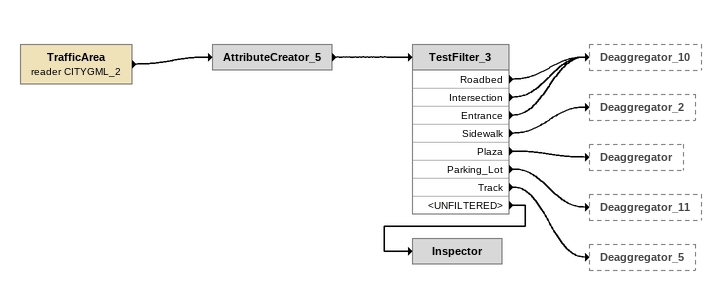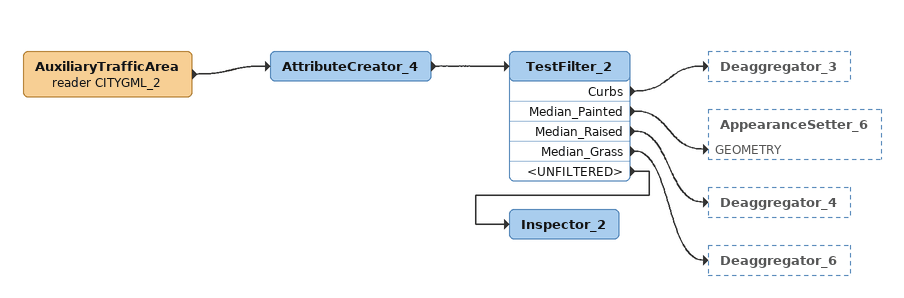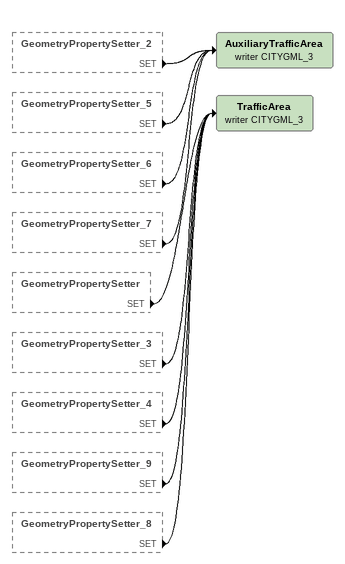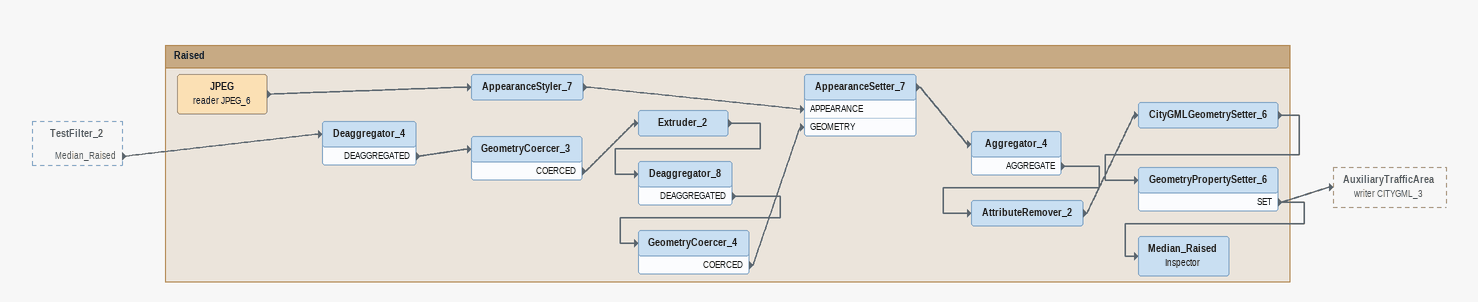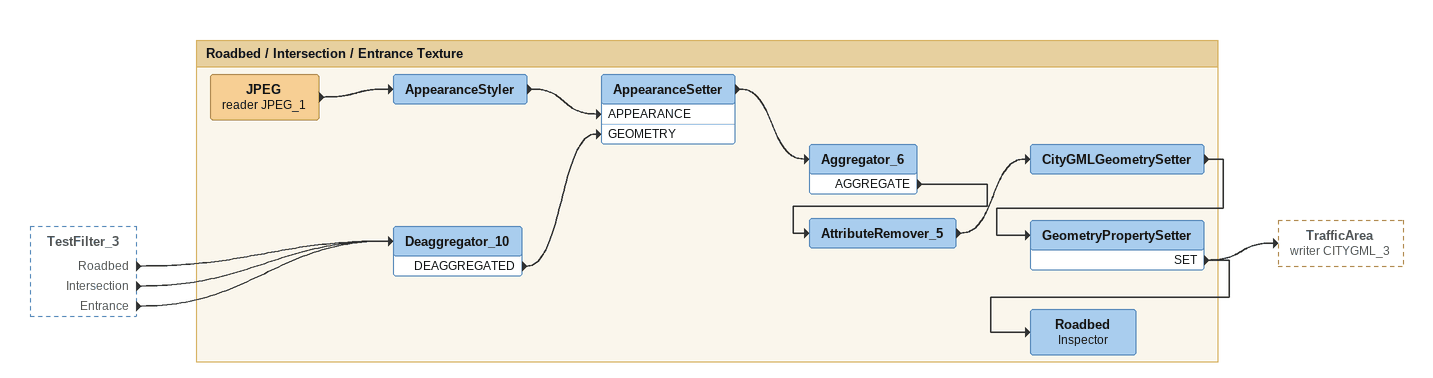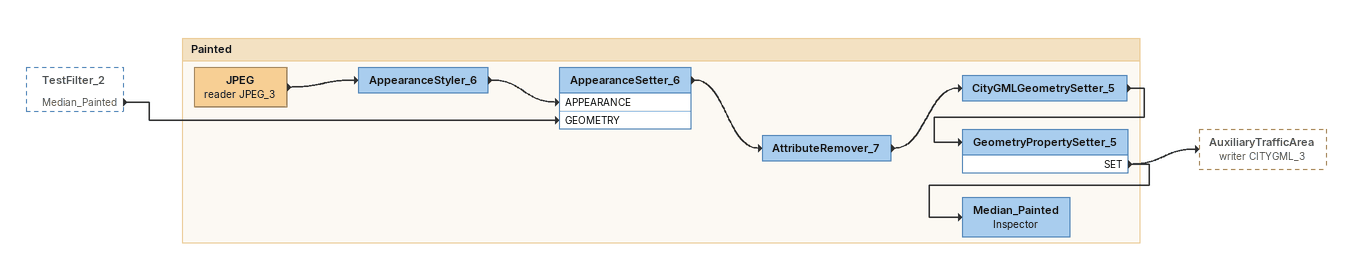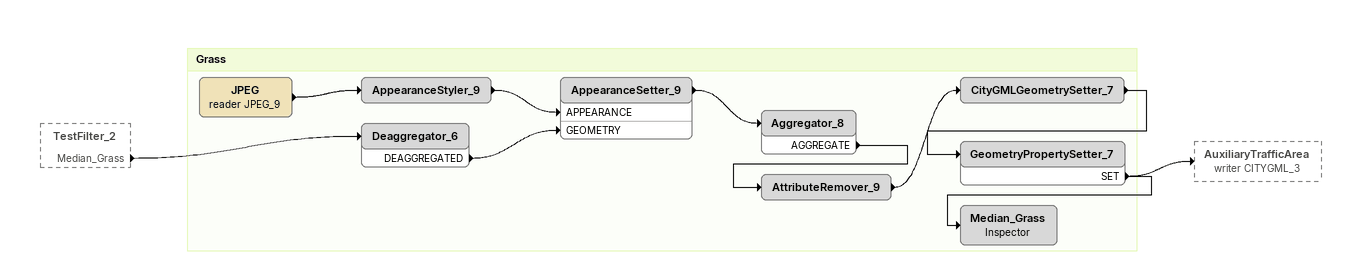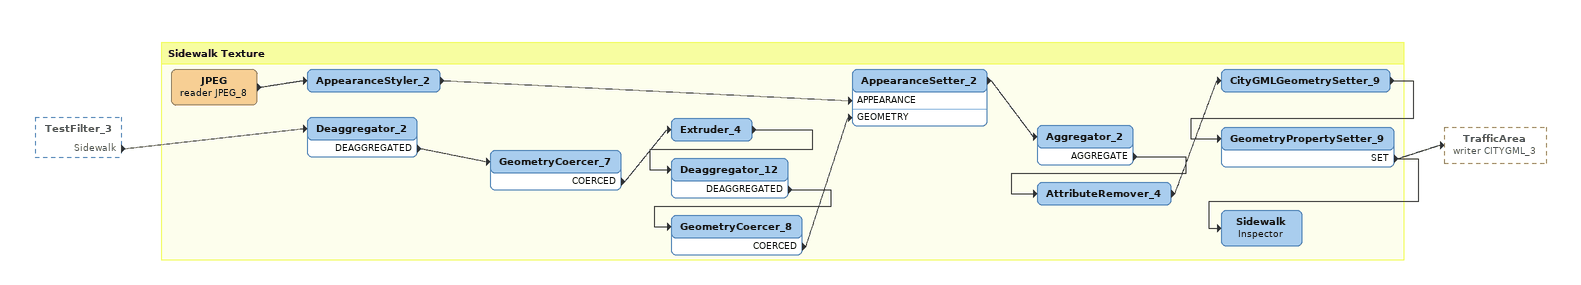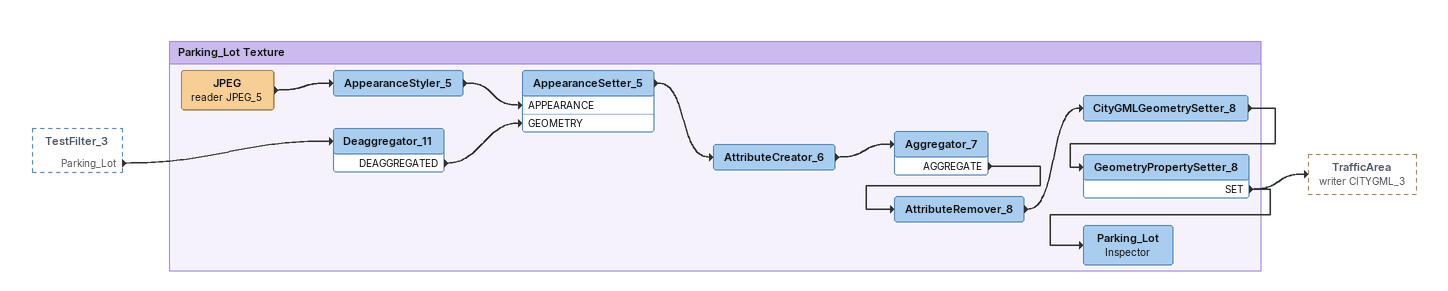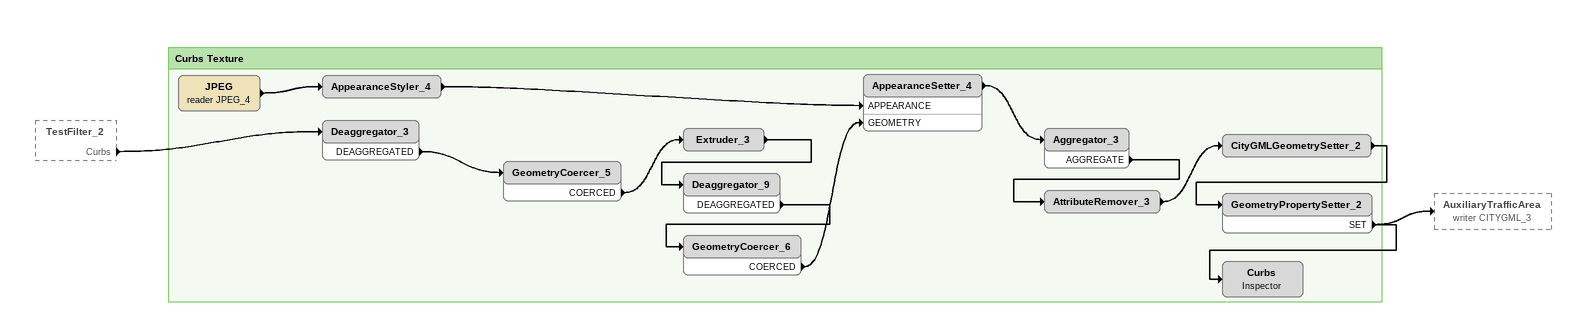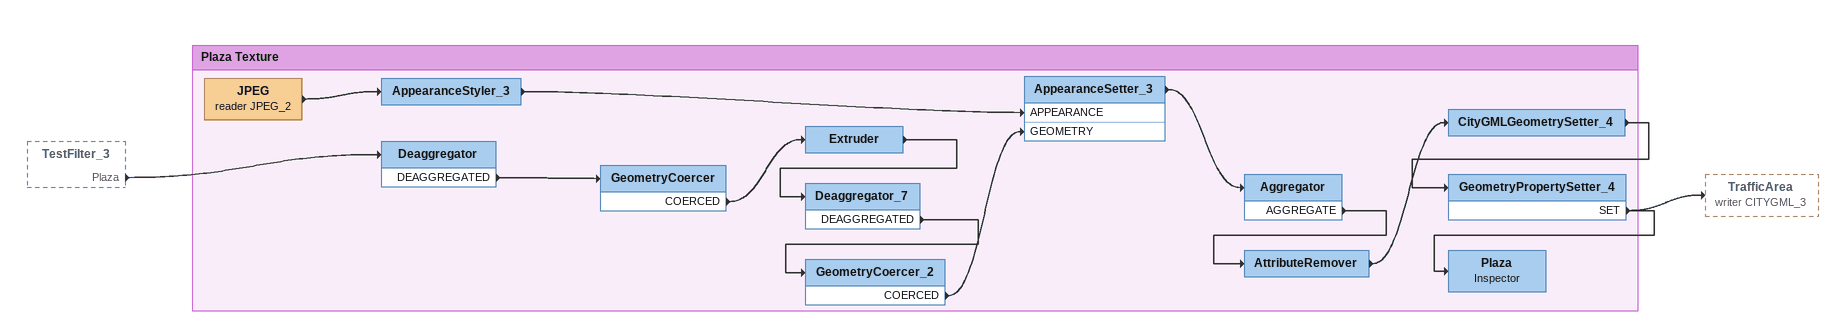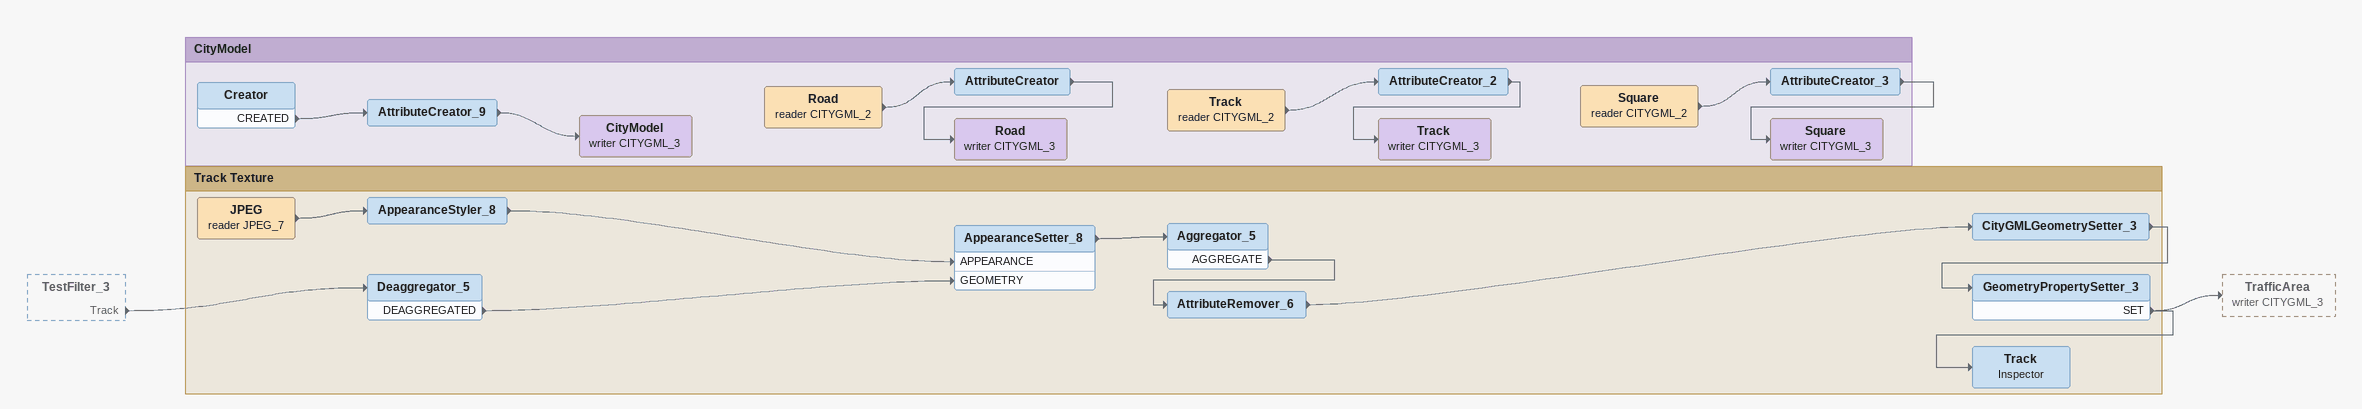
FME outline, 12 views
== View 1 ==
TrafficArea (reader CITYGML_2)
    -> AttributeCreator_5
AttributeCreator_5
    -> TestFilter_3
TestFilter_3
    Roadbed -> Deaggregator_10
    Intersection -> Deaggregator_10
    Entrance -> Deaggregator_10
    Sidewalk -> Deaggregator_2
    Plaza -> Deaggregator
    Parking_Lot -> Deaggregator_11
    Track -> Deaggregator_5
    <UNFILTERED> -> Inspector
Inspector

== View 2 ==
AuxiliaryTrafficArea (reader CITYGML_2)
    -> AttributeCreator_4
AttributeCreator_4
    -> TestFilter_2
TestFilter_2
    Curbs -> Deaggregator_3
    Median_Painted -> AppearanceSetter_6 [GEOMETRY]
    Median_Raised -> Deaggregator_4
    Median_Grass -> Deaggregator_6
    <UNFILTERED> -> Inspector_2
Inspector_2

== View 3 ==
GeometryPropertySetter_2 [outside]
    SET -> AuxiliaryTrafficArea (writer CITYGML_3)
GeometryPropertySetter_5 [outside]
    SET -> AuxiliaryTrafficArea (writer CITYGML_3)
GeometryPropertySetter_6 [outside]
    SET -> AuxiliaryTrafficArea (writer CITYGML_3)
GeometryPropertySetter_7 [outside]
    SET -> AuxiliaryTrafficArea (writer CITYGML_3)
GeometryPropertySetter [outside]
    SET -> TrafficArea (writer CITYGML_3)
GeometryPropertySetter_3 [outside]
    SET -> TrafficArea (writer CITYGML_3)
GeometryPropertySetter_4 [outside]
    SET -> TrafficArea (writer CITYGML_3)
GeometryPropertySetter_9 [outside]
    SET -> TrafficArea (writer CITYGML_3)
GeometryPropertySetter_8 [outside]
    SET -> TrafficArea (writer CITYGML_3)
AuxiliaryTrafficArea (writer CITYGML_3)
TrafficArea (writer CITYGML_3)

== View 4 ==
TestFilter_2 [outside]
    Median_Raised -> Deaggregator_4

Bookmark: Raised
Deaggregator_4
    DEAGGREGATED -> GeometryCoercer_3
GeometryCoercer_3
    COERCED -> Extruder_2
Extruder_2
    -> Deaggregator_8
Deaggregator_8
    DEAGGREGATED -> GeometryCoercer_4
GeometryCoercer_4
    COERCED -> AppearanceSetter_7 [GEOMETRY]
JPEG (reader JPEG_6)
    -> AppearanceStyler_7
AppearanceStyler_7
    -> AppearanceSetter_7 [APPEARANCE]
AppearanceSetter_7
    -> Aggregator_4
Aggregator_4
    AGGREGATE -> AttributeRemover_2
AttributeRemover_2
    -> CityGMLGeometrySetter_6
CityGMLGeometrySetter_6
    -> GeometryPropertySetter_6
GeometryPropertySetter_6
    SET -> AuxiliaryTrafficArea (writer CITYGML_3)
    SET -> Median_Raised
Median_Raised: Inspector

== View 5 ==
TestFilter_3 [outside]
    Roadbed -> Deaggregator_10
    Intersection -> Deaggregator_10
    Entrance -> Deaggregator_10

Bookmark: Roadbed / Intersection / Entrance Texture
Deaggregator_10
    DEAGGREGATED -> AppearanceSetter [GEOMETRY]
JPEG (reader JPEG_1)
    -> AppearanceStyler
AppearanceStyler
    -> AppearanceSetter [APPEARANCE]
AppearanceSetter
    -> Aggregator_6
Aggregator_6
    AGGREGATE -> AttributeRemover_5
AttributeRemover_5
    -> CityGMLGeometrySetter
CityGMLGeometrySetter
    -> GeometryPropertySetter
GeometryPropertySetter
    SET -> Roadbed
    SET -> TrafficArea (writer CITYGML_3)
Roadbed: Inspector

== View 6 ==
TestFilter_2 [outside]
    Median_Painted -> AppearanceSetter_6 [GEOMETRY]

Bookmark: Painted
JPEG (reader JPEG_3)
    -> AppearanceStyler_6
AppearanceStyler_6
    -> AppearanceSetter_6 [APPEARANCE]
AppearanceSetter_6
    -> AttributeRemover_7
AttributeRemover_7
    -> CityGMLGeometrySetter_5
CityGMLGeometrySetter_5
    -> GeometryPropertySetter_5
GeometryPropertySetter_5
    SET -> AuxiliaryTrafficArea (writer CITYGML_3)
    SET -> Median_Painted
Median_Painted: Inspector

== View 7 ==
TestFilter_2 [outside]
    Median_Grass -> Deaggregator_6

Bookmark: Grass
Deaggregator_6
    DEAGGREGATED -> AppearanceSetter_9 [GEOMETRY]
JPEG (reader JPEG_9)
    -> AppearanceStyler_9
AppearanceStyler_9
    -> AppearanceSetter_9 [APPEARANCE]
AppearanceSetter_9
    -> Aggregator_8
Aggregator_8
    AGGREGATE -> AttributeRemover_9
AttributeRemover_9
    -> CityGMLGeometrySetter_7
CityGMLGeometrySetter_7
    -> GeometryPropertySetter_7
GeometryPropertySetter_7
    SET -> AuxiliaryTrafficArea (writer CITYGML_3)
    SET -> Median_Grass
Median_Grass: Inspector

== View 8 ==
TestFilter_3 [outside]
    Sidewalk -> Deaggregator_2

Bookmark: Sidewalk Texture
Deaggregator_2
    DEAGGREGATED -> GeometryCoercer_7
GeometryCoercer_7
    COERCED -> Extruder_4
Extruder_4
    -> Deaggregator_12
Deaggregator_12
    DEAGGREGATED -> GeometryCoercer_8
GeometryCoercer_8
    COERCED -> AppearanceSetter_2 [GEOMETRY]
JPEG (reader JPEG_8)
    -> AppearanceStyler_2
AppearanceStyler_2
    -> AppearanceSetter_2 [APPEARANCE]
AppearanceSetter_2
    -> Aggregator_2
Aggregator_2
    AGGREGATE -> AttributeRemover_4
AttributeRemover_4
    -> CityGMLGeometrySetter_9
CityGMLGeometrySetter_9
    -> GeometryPropertySetter_9
GeometryPropertySetter_9
    SET -> TrafficArea (writer CITYGML_3)
    SET -> Sidewalk
Sidewalk: Inspector

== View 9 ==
TestFilter_3 [outside]
    Parking_Lot -> Deaggregator_11

Bookmark: Parking_Lot Texture
Deaggregator_11
    DEAGGREGATED -> AppearanceSetter_5 [GEOMETRY]
JPEG (reader JPEG_5)
    -> AppearanceStyler_5
AppearanceStyler_5
    -> AppearanceSetter_5 [APPEARANCE]
AppearanceSetter_5
    -> AttributeCreator_6
AttributeCreator_6
    -> Aggregator_7
Aggregator_7
    AGGREGATE -> AttributeRemover_8
AttributeRemover_8
    -> CityGMLGeometrySetter_8
CityGMLGeometrySetter_8
    -> GeometryPropertySetter_8
GeometryPropertySetter_8
    SET -> TrafficArea (writer CITYGML_3)
    SET -> Parking_Lot
Parking_Lot: Inspector

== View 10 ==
TestFilter_2 [outside]
    Curbs -> Deaggregator_3

Bookmark: Curbs Texture
Deaggregator_3
    DEAGGREGATED -> GeometryCoercer_5
GeometryCoercer_5
    COERCED -> Extruder_3
Extruder_3
    -> Deaggregator_9
Deaggregator_9
    DEAGGREGATED -> GeometryCoercer_6
GeometryCoercer_6
    COERCED -> AppearanceSetter_4 [GEOMETRY]
JPEG (reader JPEG_4)
    -> AppearanceStyler_4
AppearanceStyler_4
    -> AppearanceSetter_4 [APPEARANCE]
AppearanceSetter_4
    -> Aggregator_3
Aggregator_3
    AGGREGATE -> AttributeRemover_3
AttributeRemover_3
    -> CityGMLGeometrySetter_2
CityGMLGeometrySetter_2
    -> GeometryPropertySetter_2
GeometryPropertySetter_2
    SET -> AuxiliaryTrafficArea (writer CITYGML_3)
    SET -> Curbs
Curbs: Inspector

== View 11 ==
TestFilter_3 [outside]
    Plaza -> Deaggregator

Bookmark: Plaza Texture
Deaggregator
    DEAGGREGATED -> GeometryCoercer
GeometryCoercer
    COERCED -> Extruder
Extruder
    -> Deaggregator_7
Deaggregator_7
    DEAGGREGATED -> GeometryCoercer_2
GeometryCoercer_2
    COERCED -> AppearanceSetter_3 [GEOMETRY]
JPEG (reader JPEG_2)
    -> AppearanceStyler_3
AppearanceStyler_3
    -> AppearanceSetter_3 [APPEARANCE]
AppearanceSetter_3
    -> Aggregator
Aggregator
    AGGREGATE -> AttributeRemover
AttributeRemover
    -> CityGMLGeometrySetter_4
CityGMLGeometrySetter_4
    -> GeometryPropertySetter_4
GeometryPropertySetter_4
    SET -> TrafficArea (writer CITYGML_3)
    SET -> Plaza
Plaza: Inspector

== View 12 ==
TestFilter_3 [outside]
    Track -> Deaggregator_5

Bookmark: Track Texture
Deaggregator_5
    DEAGGREGATED -> AppearanceSetter_8 [GEOMETRY]
JPEG (reader JPEG_7)
    -> AppearanceStyler_8
AppearanceStyler_8
    -> AppearanceSetter_8 [APPEARANCE]
AppearanceSetter_8
    -> Aggregator_5
Aggregator_5
    AGGREGATE -> AttributeRemover_6
AttributeRemover_6
    -> CityGMLGeometrySetter_3
CityGMLGeometrySetter_3
    -> GeometryPropertySetter_3
GeometryPropertySetter_3
    SET -> Track
    SET -> TrafficArea (writer CITYGML_3)
Track: Inspector

Bookmark: CityModel
Creator
    CREATED -> AttributeCreator_9
AttributeCreator_9
    -> CityModel (writer CITYGML_3)
CityModel (writer CITYGML_3)
Road (reader CITYGML_2)
    -> AttributeCreator
AttributeCreator
    -> Road (writer CITYGML_3)
Road (writer CITYGML_3)
Track (reader CITYGML_2)
    -> AttributeCreator_2
AttributeCreator_2
    -> Track (writer CITYGML_3)
Track (writer CITYGML_3)
Square (reader CITYGML_2)
    -> AttributeCreator_3
AttributeCreator_3
    -> Square (writer CITYGML_3)
Square (writer CITYGML_3)
